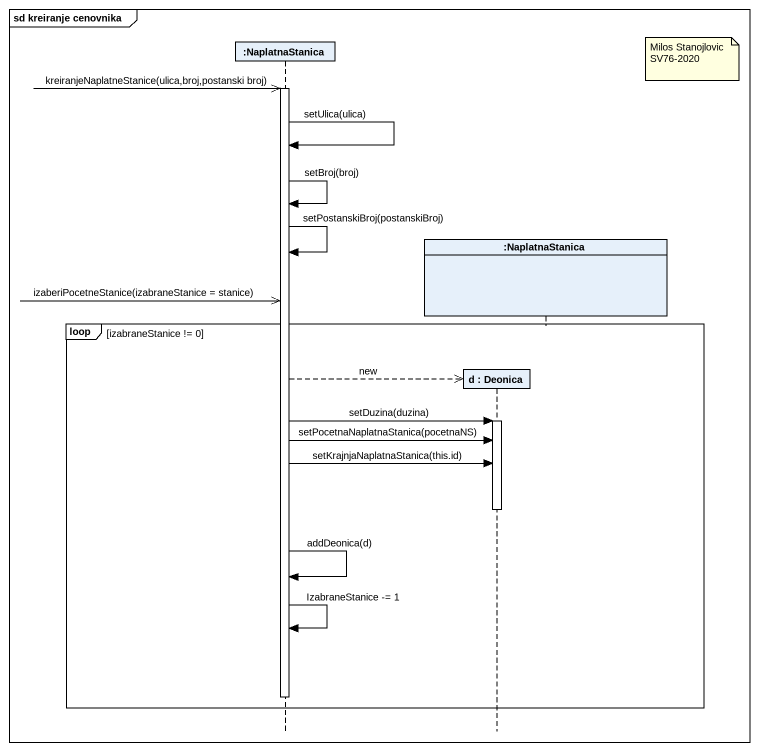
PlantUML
@startuml
mainframe sd kreiranje cenovnika
hide footbox
participant ":NaplatnaStanica" as NaplatnaStanica
participant "d : Deonica" as d
participant ":NaplatnaStanica" as NaplatnaStanica_2

note right of NaplatnaStanica_2
  Milos Stanojlovic
  SV76-2020
end note
NaplatnaStanica ->> NaplatnaStanica : kreiranjeNaplatneStanice(ulica,broj,postanski broj)
activate NaplatnaStanica
NaplatnaStanica -> NaplatnaStanica : setUlica(ulica)
NaplatnaStanica -> NaplatnaStanica : setBroj(broj)
NaplatnaStanica -> NaplatnaStanica : setPostanskiBroj(postanskiBroj)
NaplatnaStanica ->> NaplatnaStanica : izaberiPocetneStanice(izabraneStanice = stanice)
loop izabraneStanice != 0
  NaplatnaStanica -->> d ** : new
  NaplatnaStanica -> d : setDuzina(duzina)
  activate d
  NaplatnaStanica -> d : setPocetnaNaplatnaStanica(pocetnaNS)
  NaplatnaStanica -> d : setKrajnjaNaplatnaStanica(this.id)
  deactivate d
  NaplatnaStanica -> NaplatnaStanica : addDeonica(d)
  NaplatnaStanica -> NaplatnaStanica : IzabraneStanice -= 1
  deactivate NaplatnaStanica
end
@enduml
